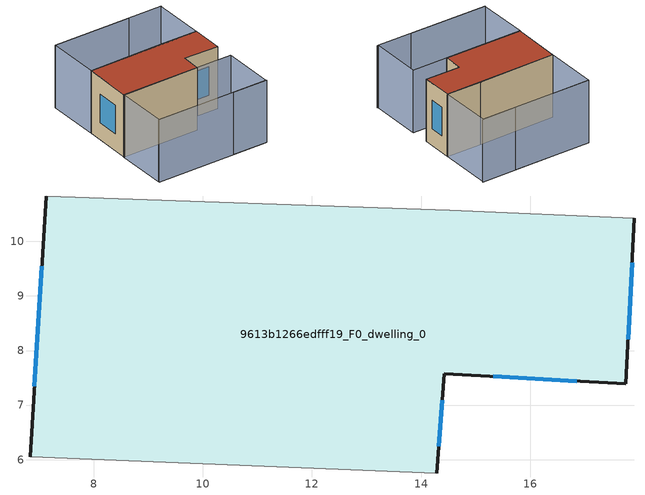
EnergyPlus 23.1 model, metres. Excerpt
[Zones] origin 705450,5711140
9613b1266edfff19_F0_dwelling_0
 floor ground (EU_floor_Construction): 17.91,10.42 17.75,7.39 14.42,7.58 14.29,5.75 6.83,6.05 7.13,10.83 14.53,10.58 z0
 wall outside (EU_wall_Construction): 7.13,10.83 6.83,6.05 / 14.29,5.75 14.42,7.58 17.75,7.39 17.91,10.42 z0:6
 wall adiabatic (EU_wall_Construction): 6.83,6.05 14.29,5.75 / 17.91,10.42 14.53,10.58 7.13,10.83 z0:6
 window (EU_Window_Construction): 7.05,9.54 6.91,7.34 / 17.79,8.21 17.87,9.6 / 15.32,7.52 16.86,7.44 / 14.33,6.25 14.39,7.08 z1.62:4.38
 roof outside (EU_roof_Construction): 17.75,7.39 17.91,10.42 14.53,10.58 7.13,10.83 6.83,6.05 14.29,5.75 14.42,7.58 z6
shading: 6.58,1.18 17.54,0.61 / 18.17,15.41 7.37,15.87 / 6.84,6.11 17.7,5.59 / 17.7,5.59 17.46,0.63 / 17.46,0.63 6.6,1.15 / 6.6,1.15 6.84,6.11 / 7.35,15.88 18.11,15.41 / 18.11,15.41 17.89,10.37 / 17.89,10.37 7.13,10.83 / 7.13,10.83 7.35,15.88 z0:6
[Building]
EU S2 Campaign: North Axis=0; Terrain=City; Solar Distribution=FullExterior
[Site:Location]
London: Latitude=51.5; Longitude=-0.5; Time Zone=0; Elevation=25
[SizingPeriod:WeatherFileDays]
AnnualSizingPeriod: Begin Month=1; Begin Day of Month=1; End Month=12; End Day of Month=31; Day of Week for Start Day=Monday; Use Weather File Daylight Saving Period=No; Use Weather File Rain and Snow Indicators=No
[MATERIAL]
EU_InternalMass_Material: Roughness=MediumRough; Thickness=0.1; Conductivity=1; Density=1800; Specific Heat=900; Thermal Absorptance=0.9; Solar Absorptance=0.7; Visible Absorptance=0.7
[MATERIAL:NOMASS] Roughness=MediumRough; Thermal Absorptance=0.9; Solar Absorptance=0.7; Visible Absorptance=0.7
Name | Thermal Resistance
EU_wall_NoMass | 0.555556
EU_roof_NoMass | 0.510204
EU_floor_NoMass | 1.68919
[WINDOWMATERIAL:SIMPLEGLAZINGSYSTEM]
EU_Window_SimpleGlazing: UFactor=3.96; Solar Heat Gain Coefficient=0.85; Visible Transmittance=0.85
[CONSTRUCTION]
EU_wall_Construction: EU_wall_NoMass
EU_roof_Construction: EU_roof_NoMass
EU_floor_Construction: EU_floor_NoMass
EU_InternalMass_Construction: EU_InternalMass_Material
EU_Window_Construction: EU_Window_SimpleGlazing
[ZONE]
9613b1266edfff19_F0_dwelling_0: Type=1; Multiplier=1; Ceiling Height=autocalculate; Volume=275.815; Floor Area=autocalculate; Part of Total Floor Area=Yes
[INTERNALMASS]
9613b1266edfff19_F0_dwelling_0_EU_InternalMass: Construction=EU_InternalMass_Construction; Zone or ZoneList=9613b1266edfff19_F0_dwelling_0; Surface Area=45.9693
[OTHEREQUIPMENT]
EU_Step8_InternalGain_9613b1266edfff19_F0_dwelling_0_f000: Fuel Type=Electricity; Zone or ZoneList or Space or SpaceList=9613b1266edfff19_F0_dwelling_0; Schedule=EU_Step8_GainSchedule_9613b1266edfff19_F0_dwelling_0_f000; Design Level Calculation Method=Watts/Area; Power per Zone Floor Area=1; Fraction Latent=0; Fraction Radiant=0; Fraction Lost=0; Carbon Dioxide Generation Rate=0; EndUse Subcategory=EU_Step8_InternalGains
[ZONEVENTILATION:DESIGNFLOWRATE]
EU_ConstantAir_9613b1266edfff19_F0_dwelling_0: Zone or ZoneList or Space or SpaceList=9613b1266edfff19_F0_dwelling_0; Schedule=EU_AlwaysOn; Design Flow Rate Calculation Method=AirChanges/Hour; Air Changes per Hour=0.48; Ventilation Type=Natural; Fan Pressure Rise=0; Fan Total Efficiency=1; Constant Term Coefficient=1; Temperature Term Coefficient=0; Velocity Term Coefficient=0; Velocity Squared Term Coefficient=0; Minimum Indoor Temperature=-100; Maximum Indoor Temperature=100; Delta Temperature=-100; Minimum Outdoor Temperature=-100; Maximum Outdoor Temperature=100; Maximum Wind Speed=40
[HVACTEMPLATE:THERMOSTAT]
EU_HeatOnly_9613b1266edfff19_F0_dwelling_0: Constant Heating Setpoint=20; Constant Cooling Setpoint=50
[HVACTEMPLATE:ZONE:IDEALLOADSAIRSYSTEM]
9613b1266edfff19_F0_dwelling_0: Template Thermostat=EU_HeatOnly_9613b1266edfff19_F0_dwelling_0; System Availability Schedule=EU_AlwaysOn; Maximum Heating Supply Air Temperature=50; Minimum Cooling Supply Air Temperature=13; Maximum Heating Supply Air Humidity Ratio=0.0156; Minimum Cooling Supply Air Humidity Ratio=0.0077; Heating Limit=NoLimit; Cooling Limit=NoLimit; Heating Availability Schedule=EU_AlwaysOn; Cooling Availability Schedule=EU_CoolingOff; Dehumidification Control Type=ConstantSensibleHeatRatio; Cooling Sensible Heat Ratio=0.7; Dehumidification Setpoint=60; Humidification Control Type=None; Humidification Setpoint=30; Outdoor Air Method=None; Outdoor Air Flow Rate per Person=0.00944; Outdoor Air Flow Rate per Zone Floor Area=0; Outdoor Air Flow Rate per Zone=0; Demand Controlled Ventilation Type=None; Outdoor Air Economizer Type=NoEconomizer; Heat Recovery Type=None; Sensible Heat Recovery Effectiveness=0.7; Latent Heat Recovery Effectiveness=0.65
[SIZING:ZONE]
9613b1266edfff19_F0_dwelling_0: Zone Cooling Design Supply Air Temperature Input Method=SupplyAirTemperature; Zone Cooling Design Supply Air Temperature=13; Zone Heating Design Supply Air Temperature Input Method=SupplyAirTemperature; Zone Heating Design Supply Air Temperature=50; Zone Cooling Design Supply Air Humidity Ratio=0.008; Zone Heating Design Supply Air Humidity Ratio=0.008; Cooling Design Air Flow Method=DesignDay; Cooling Design Air Flow Rate=0; Cooling Minimum Air Flow per Zone Floor Area=0.000762; Cooling Minimum Air Flow=0; Cooling Minimum Air Flow Fraction=0.2; Heating Design Air Flow Method=DesignDay; Heating Design Air Flow Rate=0; Heating Maximum Air Flow per Zone Floor Area=0.002032; Heating Maximum Air Flow=0.141576; Heating Maximum Air Flow Fraction=0.3; Account for Dedicated Outdoor Air System=No; Dedicated Outdoor Air System Control Strategy=NeutralSupplyAir; Dedicated Outdoor Air Low Setpoint Temperature for Design=autosize; Dedicated Outdoor Air High Setpoint Temperature for Design=autosize; Zone Load Sizing Method=Sensible Load Only No Latent Load; Zone Latent Cooling Design Supply Air Humidity Ratio Input Method=HumidityRatioDifference; Zone Cooling Design Supply Air Humidity Ratio Difference=0.005; Zone Latent Heating Design Supply Air Humidity Ratio Input Method=HumidityRatioDifference; Zone Humidification Design Supply Air Humidity Ratio Difference=0.005
[SCHEDULE:CONSTANT]
Name | Hourly Value
EU_AlwaysOn | 1
EU_CoolingOff | 0
[SCHEDULE:FILE]
EU_Step8_GainSchedule_9613b1266edfff19_F0_dwelling_0_f000: File=../../schedules/9613b1266edfff19/9613b1266edfff19_F0_dwelling_0_f000_gain.csv; Column Number=1; Rows to Skip at Top=0; Number of Hours of Data=8760; Column Separator=Comma; Interpolate to Timestep=No; Minutes per Item=60; Adjust Schedule for Daylight Savings=Yes
